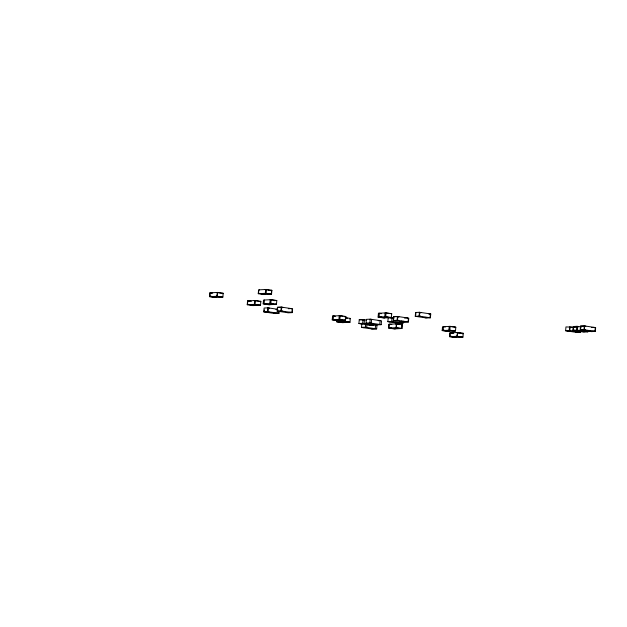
<?xml version="1.0" encoding="UTF-8"?>
<svg xmlns="http://www.w3.org/2000/svg" width="627" height="627" viewBox="0 0 627 627"><rect width="100%" height="100%" fill="white"/><g stroke="black" fill="none" stroke-linecap="round" stroke-linejoin="round"><path stroke-width="0.94" d="M209.559 296.681L209.888 292.856L217.522 292.425L223.188 293.271L222.859 297.096L215.226 297.527L209.559 296.681L217.193 296.257L222.859 297.096M212.435 296.485L210.547 296.203L210.515 296.626L216.182 297.472L215.5 297.088M216.566 292.48L217.248 292.864L216.989 295.842L216.237 296.312L221.903 297.151L222.656 296.689M217.193 296.257L217.522 292.425M223.188 293.271L222.232 293.326L222.914 293.71M247.234 304.761L247.563 300.936L255.205 300.513L260.871 301.352L260.542 305.177L252.908 305.608L247.234 304.761L254.875 304.338L260.542 305.177M254.875 304.338L255.205 300.513M258.253 293.71L258.583 289.886L266.216 289.462L271.883 290.301L271.554 294.126L263.92 294.557L258.253 293.71L265.887 293.287L271.554 294.126M259.539 289.831L258.786 290.293L258.528 293.271L264.876 294.502M263.16 303.907L263.489 300.082L271.123 299.659L276.797 300.498L276.468 304.33L268.834 304.753L263.16 303.907L270.801 303.484L276.468 304.33M264.445 300.027L264.116 303.86L269.782 304.698L269.822 304.275M279.101 311.439L278.937 313.351L275.12 313.563L263.787 311.878L264.116 308.045L267.933 307.833L277.847 309.307L275.943 309.417M264.179 311.501L264.304 310.012M265.887 293.287L266.216 289.462M263.787 311.878L267.604 311.658L267.933 307.833M270.637 293.757L270.605 294.181L264.931 293.342L265.683 292.872L265.942 289.901L265.26 289.509L271.609 290.74L271.358 293.718M270.801 303.484L271.123 299.659M275.551 303.954L275.512 304.385L269.845 303.539L270.174 299.714L275.841 300.552M277.118 311.133L277.447 307.301L281.264 307.089L292.597 308.774L292.276 312.607L288.451 312.818L277.118 311.133L280.935 310.921L292.276 312.607M278.749 311.384L278.623 312.873L273.701 313.351M280.935 310.921L281.264 307.089M332.224 319.903L332.553 316.071L340.187 315.647L345.853 316.494L345.524 320.319L337.89 320.742L332.224 319.903L339.858 319.472L345.524 320.319M345.602 317.701L350.328 318.398L349.999 322.231L342.366 322.654L336.691 321.808L336.856 319.895M337.812 319.841L337.647 321.761L343.314 322.599L343.353 322.176M338.878 320.264L338.846 320.687L333.18 319.848L333.501 316.024L335.39 316.298M339.231 315.702L338.901 319.527L344.568 320.373L344.607 319.942M339.858 319.472L340.187 315.647M343.408 321.016L343.377 321.439L349.043 322.278L349.082 321.855M344.866 316.972L345.853 316.494M349.333 318.877L350.328 318.398M358.91 323.54L362.727 323.32L374.068 325.013L370.251 325.225L358.91 323.54L359.24 319.707L366.364 319.989M360.368 323.32L360.329 323.751L364.146 323.532L364.475 319.707L359.24 319.707M372.744 324.425L376.999 325.06L376.67 328.885L372.853 329.097L361.513 327.412L361.842 323.579M362.727 323.32L363.057 319.496M362.97 327.192L362.931 327.623L366.748 327.412L366.975 324.747M361.513 327.412L365.329 327.2L365.58 324.324M366.035 323.195L366.364 319.362L370.181 319.151L381.522 320.844L381.192 324.668L377.376 324.88L366.035 323.195L369.852 322.983L381.192 324.668M368.864 324.59L368.833 325.013L372.65 324.802L372.689 324.378M369.852 322.983L370.181 319.151M371.474 328.462L371.435 328.885L375.252 328.673L375.581 324.849L373.668 324.951M378.097 317.121L378.418 313.296L386.06 312.873L391.726 313.712L391.397 317.544L383.763 317.967L378.097 317.121L385.73 316.698L391.397 317.544M384.751 317.489L384.719 317.913L379.045 317.074L379.374 313.241L381.263 313.524M385.73 316.698L386.06 312.873M403.185 321.22L403.02 323.132L399.203 323.344L387.862 321.659L388.191 317.826L393.427 317.826L390.566 317.983M388.646 328.078L388.975 324.253L396.609 323.822L402.283 324.668L401.954 328.493L394.32 328.916L388.646 328.078L396.288 327.655L401.954 328.493M389.32 321.439L389.281 321.863L393.098 321.651L393.615 316.659L397.44 316.447L408.773 318.132L408.443 321.957L404.627 322.168L393.294 320.483L397.11 320.272L408.443 321.957M391.53 327.882L389.641 327.6L389.602 328.023L395.269 328.869M390.48 317.168L390.441 317.591L384.774 316.753L385.103 312.928L391.726 313.712M387.862 321.659L391.679 321.439L392.008 317.615M393.811 318.626L393.936 317.137M396.288 327.655L396.609 323.822M397.11 320.272L397.44 316.447M397.816 322.709L397.784 323.132L401.601 322.921L401.766 321.008M401.037 328.125L400.998 328.548L395.331 327.702L396.084 327.239L396.335 324.261L395.661 323.877L399.438 324.441M401.75 328.086L402.009 325.107L401.327 324.723L402.283 324.668M403.247 321.533L403.208 321.957L408.13 321.479L408.381 318.5L407.354 317.92L404.493 318.077M415.254 316.314L415.583 312.489L419.4 312.27L430.741 313.962L430.412 317.787L426.595 317.999L415.254 316.314L419.079 316.102L430.412 317.787M415.709 315.193L415.905 312.967M419.079 316.102L419.4 312.27M420.819 312.481L420.788 312.912L419.722 312.748L419.463 315.726L420.49 316.314L416.673 316.525M425.216 317.364L425.177 317.787L430.091 317.309L430.349 314.331L429.323 313.751M442.176 330.601L442.505 326.769L450.139 326.346L455.805 327.192L455.484 331.017L447.843 331.44L442.176 330.601L449.81 330.17L455.484 331.017M448.838 330.962L448.799 331.393L443.132 330.547L443.461 326.722L445.35 327.004M449.81 330.17L450.139 326.346M449.63 336.699L449.959 332.874L457.592 332.443L463.267 333.29L462.938 337.114L455.304 337.538L449.63 336.699L457.271 336.268L462.938 337.114M452.514 336.503L450.625 336.221L450.586 336.644L456.252 337.491L455.578 337.099M454.559 330.648L454.528 331.072L448.861 330.225L449.183 326.401L455.805 327.192M454.818 327.67L454.857 327.247M457.271 336.268L457.592 332.443M565.625 330.75L569.441 330.539L580.774 332.224L576.958 332.443L565.625 330.75L565.954 326.926L573.078 327.208M567.074 330.539L567.043 330.962L570.86 330.75L569.833 330.17L570.084 327.192L571.15 327.349L571.181 326.926M569.441 330.539L569.771 326.714M572.898 330.351L576.715 330.131L588.048 331.824L584.231 332.036L572.898 330.351L573.227 326.518L577.044 326.306L581.292 326.941M573.29 329.974L573.415 328.485M574.348 330.131L574.308 330.562L578.133 330.343L577.106 329.763L577.357 326.785L578.423 326.941L578.455 326.518L574.638 326.73L574.606 327.161M575.578 331.801L575.539 332.232L580.461 331.746M576.715 330.131L577.044 326.306M580.171 329.943L580.492 326.118L584.317 325.899L595.65 327.592L595.321 331.417L591.504 331.628L580.171 329.943L583.988 329.731L595.321 331.417M580.626 328.822L580.814 326.596M583.988 329.731L584.317 325.899M590.125 330.993L590.085 331.417L595.007 330.938L595.258 327.96L594.231 327.38L591.371 327.537M269.022 290.466L271.883 290.301M210.547 296.203L209.833 296.242L210.084 293.264L210.837 292.801L212.725 293.083M260.871 301.352L259.915 301.407L260.597 301.791M273.928 300.662L276.797 300.498M253.183 305.169L253.857 305.553L247.516 304.322L247.767 301.344L248.519 300.882L251.356 301.305M267.439 308.155L269.351 308.045L269.312 308.468L268.246 308.312L267.995 311.29L269.022 311.87L265.205 312.081M288.318 308.727L291.187 308.57L292.213 309.15L291.955 312.128L287.041 312.607M428.829 314.064L430.741 313.962M369.687 319.472L371.599 319.362L371.27 323.195L367.453 323.407M336.691 321.808L344.333 321.385L349.999 322.231M378.191 320.734L380.103 320.632L379.774 324.457L375.957 324.668M389.641 327.6L388.928 327.639L389.179 324.661L389.931 324.198L391.82 324.48M573.54 326.996L576.401 326.839M462.311 333.345L463.267 333.29M462.271 333.768L462.992 333.729M450.625 336.221L449.904 336.26L450.162 333.282L450.915 332.819L453.752 333.243M581.582 330.155L585.406 329.943L584.38 329.355L584.63 326.377L585.696 326.542L585.728 326.111L580.492 326.118M584.866 331.503L587.734 331.346L582.812 331.824L582.851 331.401L583.917 331.558M573.227 326.518L576.526 327.012M580.555 329.567L581.621 329.731M261.365 293.695L263.254 293.977M378.418 313.296L381.255 313.719M393.615 316.659L398.85 316.651L398.819 317.082L397.753 316.925L397.502 319.895L398.529 320.483L394.704 320.695L393.678 320.107M384.813 316.329L386.702 316.604M217.514 292.621L222.232 293.326M379.084 316.643L381.921 317.066M209.888 292.856L211.777 293.138M258.967 301.266L254.248 300.56L254.923 300.952L254.672 303.923L253.919 304.393L259.586 305.231M269.876 303.115L271.773 303.397M391.679 321.439L403.02 323.132M247.563 300.936L249.452 301.219M443.171 330.123L445.06 330.405M461.362 333.203L456.644 332.498L457.318 332.882L457.067 335.86L456.315 336.323L461.981 337.169M458.266 333.023L460.155 333.305M340.179 315.843L343.008 316.267M449.959 332.874L452.796 333.29M277.447 307.301L282.683 307.301L282.644 307.724L281.586 307.567L281.327 310.545L282.354 311.125L278.537 311.345L277.51 310.757M388.975 324.253L390.864 324.527M345.595 317.889L347.483 318.171M332.553 316.071L334.442 316.353M333.211 319.425L335.1 319.699M337.687 321.33L339.575 321.612M267.604 311.658L278.937 313.351M365.329 327.2L376.67 328.885"/></g></svg>
